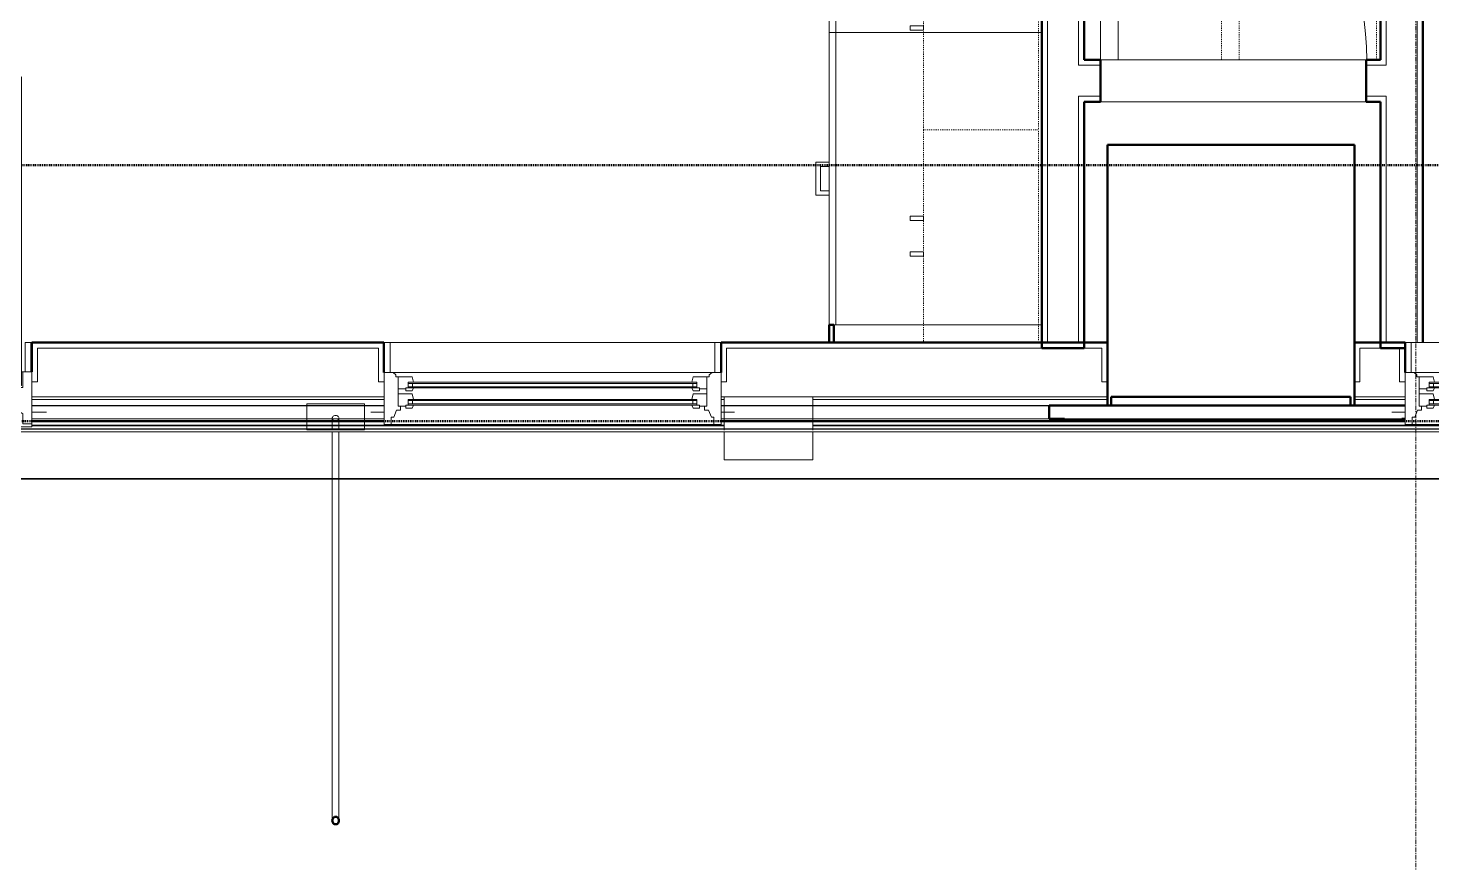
# Model space of a CAD drawing. Header units: inches. Extents: x -4235 to -464, y 9767 to 12347.
# Drawn here: x -3637.9 to -3479.5, y 9930.3 to 10024.6 of the extents above; entities that cross this region are included whole.
import ezdxf

# ---------------------------------------------------------------- set-up
doc = ezdxf.new("R2010")
doc.units = ezdxf.units.IN
doc.header["$MEASUREMENT"] = 0
for name, pattern in [('Dash', [0.25, 0.125, -0.125]), ('Dash 1_16_', [0.125, 0.0625, -0.0625]), ('Grid Line 1_2_', [0.875, 0.5, -0.125, 0.125, -0.125])]:
    doc.linetypes.add(name, pattern=pattern)
for name, color, linetype, lineweight in [('0-1', 7, 'Continuous', 5), ('0-2', 10, 'Continuous', 9), ('A-DETL-MBND', 5, 'Continuous', 9), ('A-DOOR-1', 10, 'Continuous', 9), ('A-DOOR-2', 50, 'Continuous', 20), ('A-DOOR-5', 31, 'Continuous', 9), ('A-DOOR-6', 31, 'Continuous', 20), ('A-DOOR-FRAM', 31, 'Continuous', 9), ('A-DOOR-FRAM-3', 31, 'Continuous', 20), ('A-DOOR-GLAZ', 31, 'Continuous', 9), ('A-GENM', 5, 'Continuous', 9), ('A-GENM-4', 5, 'Continuous', 50), ('A-GLAZ-1', 151, 'Continuous', 9), ('A-GLAZ-2', 151, 'Continuous', 20), ('A-GLAZ-3', 151, 'Continuous', 50), ('A-WALL', 113, 'Continuous', 13), ('A-WALL-1', 7, 'Continuous', 50), ('A-WALL-2', 250, 'Continuous', 13), ('A-WALL-3', 10, 'Continuous', 9), ('A-WALL-4', 254, 'Continuous', 9), ('A-WALL-5', 113, 'Continuous', 9), ('A-WALL-6', 113, 'Continuous', 50), ('C-PROP-LINE-1', 91, 'Dash 1_16_', 50), ('Q-CASE-1', 254, 'Continuous', 9), ('Q-CASE-2', 10, 'Continuous', 9), ('Q-CASE-3', 254, 'Dash', 9), ('Q-CASE-4', 10, 'Dash', 9), ('Q-CASE-HDLN-1', 10, 'Dash', 9), ('Q-CASE-HDLN-2', 254, 'Dash', 9), ('S-GRID-1', 1, 'Grid Line 1_2_', 9)]:
    doc.layers.add(name, color=color, linetype=linetype, lineweight=lineweight)

# ---------------------------------------------------------------- blocks, each defined once
blk = doc.blocks.new('SWING - SINGLE - FLUSH - 30_ x 70_ - MAGIC PAK DOOR - ACOUSTICAL SEAL - IN CLOSET-3199408-BACKGROUND - RCP - 3RD FLOOR')
at = {"layer": 'A-DOOR-1'}
blk.add_arc((15, -2.375), 30.067, 180, 266.18593, dxfattribs=at)
at = {"layer": 'A-DOOR-2'}
for p, q in [((13, -2.375), (13, -32.375)), ((15, -2.375), (13, -2.375)), ((15, -2.375), (15, -32.375)), ((15, -32.375), (13, -32.375))]:
    blk.add_line(p, q, dxfattribs=at)
blk = doc.blocks.new('OD_CW_Closet - OD_CW_Closet-2062944-BACKGROUND - RCP - 3RD FLOOR')
at = {"layer": 'Q-CASE-HDLN-1'}
for p, q in [((0.74, 8.5), (155.42, 8.5)), ((0.74, 6.5), (155.42, 6.5)), ((0.74, -9), (7.98, -9))]:
    blk.add_line(p, q, dxfattribs=at)
at = {"layer": 'Q-CASE-HDLN-2'}
for p, q in [((155.42, 24), (0.74, 24)), ((0.74, 24), (0.74, -9))]:
    blk.add_line(p, q, dxfattribs=at)
blk = doc.blocks.new('Single Door 1 Drawer 211 - 211 Base Cabinet Single Door1 Drawer 15_-2709781-BACKGROUND - RCP - 3RD FLOOR')
at = {"layer": 'Q-CASE-2'}
for p, q in [((-5.64, 24), (-5.64, 25.5)), ((-5.64, 25.5), (-1.89, 25.5)), ((-1.89, 25.5), (-1.89, 24)), ((1.73, 25.5), (1.24, 25.5)), ((1.24, 25.5), (1.24, 24)), ((1.73, 24), (1.73, 25.5)), ((-11.26, 24), (3.74, 24)), ((-11.26, 23.25), (-11.26, 24)), ((-5.64, 24), (-5.14, 24)), ((-2.39, 25), (-5.14, 25)), ((-5.14, 24), (-5.14, 25)), ((-2.39, 24), (-2.39, 25)), ((-1.89, 24), (-2.39, 24)), ((1.24, 24), (1.73, 24)), ((3.74, 24), (3.74, 23.25)), ((3.74, 23.25), (-11.26, 23.25)), ((-11.26, 23.25), (-11.26, 0)), ((3.74, 0), (3.74, 23.25)), ((-11.26, 0), (3.74, 0))]:
    blk.add_line(p, q, dxfattribs=at)
blk = doc.blocks.new('300 Series Wall Hung Cabinet_302 - 24_ X 36_-2573584-BACKGROUND - RCP - 3RD FLOOR')
at = {"layer": 'Q-CASE-1'}
for p, q in [((-1.76, -13.19), (-2.25, -13.19)), ((-2.25, -13.19), (-2.25, -14.69)), ((-1.76, -14.69), (-1.76, -13.19)), ((2.24, -13.19), (1.75, -13.19)), ((1.75, -13.19), (1.75, -14.69)), ((2.24, -14.69), (2.24, -13.19)), ((-2.25, -14.69), (-1.76, -14.69)), ((1.75, -14.69), (2.24, -14.69))]:
    blk.add_line(p, q, dxfattribs=at)
at = {"layer": 'Q-CASE-3'}
for p, q in [((-12, -0.19), (-12, -13.19)), ((-12, -13.19), (12, -13.19))]:
    blk.add_line(p, q, dxfattribs=at)
at = {"layer": 'Q-CASE-4'}
for p, q in [((12, -0.19), (-12, -0.19)), ((12, -13.19), (12, -0.19))]:
    blk.add_line(p, q, dxfattribs=at)
blk = doc.blocks.new('Base Cabinet 3 Drawer 230 - Base Cabinet 3 Drawer 230 33_-2609767-BACKGROUND - RCP - 3RD FLOOR')
at = {"layer": 'Q-CASE-2'}
for p, q in [((-1.14, 24), (-1.14, 25.5)), ((-1.14, 25.5), (2.61, 25.5)), ((2.61, 25.5), (2.61, 24)), ((-15.76, 24), (17.24, 24)), ((-15.76, 23.25), (-15.76, 24)), ((-1.14, 24), (-0.64, 24)), ((2.11, 25), (-0.64, 25)), ((-0.64, 24), (-0.64, 25)), ((2.11, 24), (2.11, 25)), ((2.61, 24), (2.11, 24)), ((17.24, 24), (17.24, 23.25)), ((17.24, 23.25), (-15.76, 23.25)), ((-15.76, 23.25), (-15.76, 0)), ((17.24, 0), (17.24, 23.25)), ((-15.76, 0), (17.24, 0))]:
    blk.add_line(p, q, dxfattribs=at)
blk = doc.blocks.new('300 Series Wall Hung Cabinet_302 - 27_ X 36_-2605031-BACKGROUND - RCP - 3RD FLOOR')
at = {"layer": 'Q-CASE-1'}
for p, q in [((-1.76, 14.69), (-2.25, 14.69)), ((-2.25, 14.69), (-2.25, 13.19)), ((-1.76, 13.19), (-1.76, 14.69)), ((2.24, 14.69), (1.75, 14.69)), ((1.75, 14.69), (1.75, 13.19)), ((2.24, 13.19), (2.24, 14.69)), ((-2.25, 13.19), (-1.76, 13.19)), ((1.75, 13.19), (2.24, 13.19))]:
    blk.add_line(p, q, dxfattribs=at)
at = {"layer": 'Q-CASE-3'}
for p, q in [((-13.5, 0.19), (-13.5, 13.19)), ((-13.5, 13.19), (13.5, 13.19)), ((13.5, 13.19), (13.5, 0.19))]:
    blk.add_line(p, q, dxfattribs=at)
at = {"layer": 'Q-CASE-4'}
blk.add_line((13.5, 0.19), (-13.5, 0.19), dxfattribs=at)
blk = doc.blocks.new('Cabinet Filler54 - Cabinet Filler-2798879-BACKGROUND - RCP - 3RD FLOOR')
at = {"layer": 'A-WALL-1'}
for p, q in [((-3547.5, 9989.06), (-3547.5, 9991.06)), ((-3547.5, 9991.06), (-3547, 9991.06)), ((-3547, 9991.06), (-3547, 9989.06)), ((-3547, 9989.06), (-3547.5, 9989.06))]:
    blk.add_line(p, q, dxfattribs=at)
at = {"layer": 'A-WALL-3'}
blk.add_line((-3547.5, 9989.06), (-3547, 9989.06), dxfattribs=at)
at = {"layer": 'A-WALL-4'}
for p, q in [((-3547.5, 9991.06), (-3547.5, 9989.06)), ((-3547, 9991.06), (-3547.5, 9991.06)), ((-3547, 9989.06), (-3547, 9991.06))]:
    blk.add_line(p, q, dxfattribs=at)
blk = doc.blocks.new('CTR - 1st Phase - Unit Layouts_rvt-1-BACKGROUND - RCP - 3RD FLOOR')
at = {"layer": 'A-WALL-1'}
for p, q in [((-3518.75, 10175.67), (-3518.75, 10020.99)), ((-3523.5, 9988.44), (-3523.5, 10157.06)), ((-3485.29, 10020.99), (-3485.29, 10028.24)), ((-3480.54, 10028.24), (-3480.54, 9989.06)), ((-3518.75, 10020.99), (-3516.91, 10020.99)), ((-3516.91, 10020.99), (-3516.91, 10016.24)), ((-3486.91, 10020.99), (-3485.29, 10020.99)), ((-3486.91, 10016.24), (-3486.91, 10020.99)), ((-3518.75, 10016.24), (-3518.75, 9988.44)), ((-3516.91, 10016.24), (-3518.75, 10016.24)), ((-3485.29, 10016.24), (-3486.91, 10016.24)), ((-3485.29, 9988.44), (-3485.29, 10016.24)), ((-3522.87, 9988.44), (-3523.5, 9988.44)), ((-3519.37, 9988.44), (-3522.87, 9988.44)), ((-3518.75, 9988.44), (-3519.37, 9988.44)), ((-3484.66, 9988.44), (-3485.29, 9988.44)), ((-3482.47, 9988.44), (-3484.66, 9988.44))]:
    blk.add_line(p, q, dxfattribs=at)
at = {"layer": 'A-WALL-2'}
for p, q in [((-3519.37, 10020.36), (-3519.37, 10176.3)), ((-3522.87, 9989.06), (-3522.87, 10157.69)), ((-3484.66, 10020.36), (-3484.66, 10029.99)), ((-3481.16, 9989.06), (-3481.16, 10029.99)), ((-3518.75, 10020.36), (-3519.37, 10020.36)), ((-3516.91, 10020.36), (-3518.75, 10020.36)), ((-3485.29, 10020.36), (-3486.91, 10020.36)), ((-3484.66, 10020.36), (-3485.29, 10020.36)), ((-3519.37, 9989.06), (-3519.37, 10016.86)), ((-3518.75, 10016.86), (-3519.37, 10016.86)), ((-3516.91, 10016.86), (-3518.75, 10016.86)), ((-3485.29, 10016.86), (-3486.91, 10016.86)), ((-3484.66, 10016.86), (-3485.29, 10016.86)), ((-3484.66, 9989.06), (-3484.66, 10016.86)), ((-3519.37, 9989.06), (-3522.87, 9989.06)), ((-3482.47, 9989.06), (-3484.66, 9989.06))]:
    blk.add_line(p, q, dxfattribs=at)
at = {"layer": 'A-WALL-3'}
for p, q in [((-3486.91, 10020.99), (-3516.91, 10020.99)), ((-3516.91, 10016.24), (-3486.91, 10016.24))]:
    blk.add_line(p, q, dxfattribs=at)
at = {"layer": 'A-WALL-4'}
for p, q in [((-3516.91, 10016.24), (-3516.91, 10020.99)), ((-3486.91, 10020.99), (-3486.91, 10016.24))]:
    blk.add_line(p, q, dxfattribs=at)
at = {"layer": 'A-WALL-5'}
for p, q in [((-3523.5, 9989.06), (-3523.5, 10121.06)), ((-3523.5, 10121.06), (-3523.5, 9989.06)), ((-3547.5, 10029.69), (-3547.5, 10009.44)), ((-3547.5, 10009.44), (-3547.5, 10029.69)), ((-3547.5, 10009.44), (-3547.5, 10008.94)), ((-3547.5, 10008.94), (-3547.5, 10006.19)), ((-3547.5, 10006.19), (-3547.5, 10008.94)), ((-3547.5, 10006.19), (-3547.5, 10005.69)), ((-3547.5, 10005.69), (-3547.5, 9991.06)), ((-3547.5, 9991.06), (-3547.5, 10005.69)), ((-3547.5, 9991.06), (-3547.5, 9989.06)), ((-3547.5, 9989.06), (-3547.5, 9991.06)), ((-3547.5, 9989.06), (-3547, 9989.06)), ((-3547, 9989.06), (-3547.5, 9989.06)), ((-3547, 9989.06), (-3523.5, 9989.06)), ((-3523.5, 9989.06), (-3547, 9989.06))]:
    blk.add_line(p, q, dxfattribs=at)
at = {"layer": '0-2'}
for name, p, rotation in [('OD_CW_Closet - OD_CW_Closet-2062944-BACKGROUND - RCP - 3RD FLOOR', (-3494.75, 10020.25), 90.00000000000448), ('SWING - SINGLE - FLUSH - 30_ x 70_ - MAGIC PAK DOOR - ACOUSTICAL SEAL - IN CLOSET-3199408-BACKGROUND - RCP - 3RD FLOOR', (-3501.91, 10018.61), 180), ('300 Series Wall Hung Cabinet_302 - 27_ X 36_-2605031-BACKGROUND - RCP - 3RD FLOOR', (-3523.69, 10026.56), 89.99999999998776), ('Single Door 1 Drawer 211 - 211 Base Cabinet Single Door1 Drawer 15_-2709781-BACKGROUND - RCP - 3RD FLOOR', (-3523.5, 10035.33), 89.99999999998902), ('Base Cabinet 3 Drawer 230 - Base Cabinet 3 Drawer 230 33_-2609767-BACKGROUND - RCP - 3RD FLOOR', (-3523.5, 10006.83), 89.99999999998921), ('300 Series Wall Hung Cabinet_302 - 24_ X 36_-2573584-BACKGROUND - RCP - 3RD FLOOR', (-3523.69, 10001.06), 269.9999999999878)]:
    blk.add_blockref(name, p, dxfattribs=dict(at, rotation=rotation))
blk.add_blockref('Cabinet Filler54 - Cabinet Filler-2798879-BACKGROUND - RCP - 3RD FLOOR', (0, 0), dxfattribs=at)
blk = doc.blocks.new('Basic Wall _ EXT - FIBER CEMENT - LARGE - ___-2162463-BACKGROUND - RCP - 3RD FLOOR')
at = {"layer": 'A-WALL-5'}
for p, q in [((-3637.46, 9981.94), (-3597.74, 9981.94)), ((-3597.74, 9981.94), (-3637.46, 9981.94)), ((-3597.74, 9981.91), (-3637.46, 9981.91)), ((-3597.74, 9981.91), (-3637.46, 9981.91)), ((-3559.71, 9981.94), (-3522.69, 9981.94)), ((-3516.12, 9981.94), (-3559.71, 9981.94)), ((-3522.69, 9981.91), (-3559.71, 9981.91)), ((-3522.69, 9981.91), (-3559.71, 9981.91)), ((-3522.69, 9981.94), (-3516.12, 9981.94)), ((-3482.54, 9981.91), (-3522.69, 9981.91)), ((-3482.54, 9981.91), (-3522.69, 9981.91)), ((-3515.69, 9981.94), (-3516.12, 9981.94)), ((-3488.69, 9981.94), (-3515.69, 9981.94)), ((-3488.25, 9981.94), (-3488.69, 9981.94)), ((-3488.25, 9981.94), (-3482.54, 9981.94)), ((-3482.54, 9981.94), (-3488.25, 9981.94)), ((-3861.93, 9978.98), (-2067.92, 9978.98)), ((-2177.12, 9979.32), (-3751.71, 9979.32)), ((-2177.12, 9979.31), (-3751.71, 9979.31)), ((-2177.12, 9979.31), (-3751.71, 9979.31)), ((-2177.12, 9979.3), (-3751.71, 9979.3)), ((-2177.12, 9979.28), (-3751.71, 9979.28)), ((-2177.12, 9979.28), (-3751.71, 9979.28))]:
    blk.add_line(p, q, dxfattribs=at)
blk = doc.blocks.new('Basic Wall _ EXT - FIBER CEMENT - SMALL - ___-2145937-BACKGROUND - RCP - 3RD FLOOR')
at = {"layer": 'A-WALL-5'}
for p, q in [((-3597.74, 9982.61), (-3637.46, 9982.61)), ((-3597.74, 9982.61), (-3637.46, 9982.61)), ((-3559.34, 9982.61), (-3559.71, 9982.61)), ((-3559.34, 9982.61), (-3559.71, 9982.61)), ((-3516.12, 9982.61), (-3549.34, 9982.61)), ((-3516.12, 9982.61), (-3549.34, 9982.61)), ((-3482.54, 9982.61), (-3488.25, 9982.61)), ((-3482.54, 9982.61), (-3488.25, 9982.61)), ((-3606.45, 9980.19), (-3637.46, 9980.19)), ((-3606.45, 9980.19), (-3637.46, 9980.19)), ((-3637.46, 9980.11), (-3606.45, 9980.11)), ((-3606.45, 9979.73), (-3637.46, 9979.73)), ((-3606.45, 9979.66), (-3637.46, 9979.66)), ((-3606.37, 9980.19), (-3606.45, 9980.19)), ((-3606.37, 9980.19), (-3606.45, 9980.19)), ((-3606.45, 9980.11), (-3606.37, 9980.11)), ((-3606.36, 9979.73), (-3606.45, 9979.73)), ((-3606.35, 9979.66), (-3606.45, 9979.66)), ((-3603.57, 9980.19), (-3606.34, 9980.19)), ((-3603.57, 9980.19), (-3606.34, 9980.19)), ((-3606.34, 9980.11), (-3603.57, 9980.11)), ((-3603.57, 9979.73), (-3606.34, 9979.73)), ((-3603.57, 9979.66), (-3606.34, 9979.66)), ((-3603.46, 9980.19), (-3603.52, 9980.19)), ((-3603.46, 9980.19), (-3603.52, 9980.19)), ((-3603.52, 9980.11), (-3603.46, 9980.11)), ((-3603.46, 9979.73), (-3603.52, 9979.73)), ((-3603.46, 9979.66), (-3603.52, 9979.66)), ((-3603.38, 9980.19), (-3603.46, 9980.19)), ((-3603.38, 9980.19), (-3603.46, 9980.19)), ((-3603.46, 9980.11), (-3603.38, 9980.11)), ((-3603.38, 9979.73), (-3603.46, 9979.73)), ((-3603.38, 9979.66), (-3603.46, 9979.66)), ((-3603.29, 9980.19), (-3603.38, 9980.19)), ((-3603.29, 9980.19), (-3603.38, 9980.19)), ((-3603.38, 9980.11), (-3603.29, 9980.11)), ((-3603.29, 9979.73), (-3603.38, 9979.73)), ((-3603.29, 9979.66), (-3603.38, 9979.66)), ((-3603.2, 9980.19), (-3603.29, 9980.19)), ((-3603.2, 9980.19), (-3603.29, 9980.19)), ((-3603.29, 9980.11), (-3603.2, 9980.11)), ((-3603.2, 9979.73), (-3603.29, 9979.73)), ((-3603.2, 9979.66), (-3603.29, 9979.66)), ((-3603.1, 9980.19), (-3603.2, 9980.19)), ((-3603.1, 9980.19), (-3603.2, 9980.19)), ((-3603.2, 9980.11), (-3603.1, 9980.11)), ((-3603.1, 9979.73), (-3603.2, 9979.73)), ((-3603.1, 9979.66), (-3603.2, 9979.66)), ((-3603.01, 9980.19), (-3603.1, 9980.19)), ((-3603.01, 9980.19), (-3603.1, 9980.19)), ((-3603.1, 9980.11), (-3603.01, 9980.11)), ((-3603.04, 9979.73), (-3603.1, 9979.73)), ((-3603.01, 9979.66), (-3603.06, 9979.66)), ((-3602.93, 9980.19), (-3603.01, 9980.19)), ((-3602.93, 9980.19), (-3603.01, 9980.19)), ((-3603.01, 9980.11), (-3602.94, 9980.11)), ((-3602.93, 9979.73), (-3603.01, 9979.73)), ((-3602.93, 9979.66), (-3603.01, 9979.66)), ((-3602.93, 9980.11), (-3602.87, 9980.11)), ((-3602.87, 9979.73), (-3602.93, 9979.73)), ((-3602.87, 9979.66), (-3602.93, 9979.66)), ((-3600.06, 9980.19), (-3602.82, 9980.19)), ((-3600.06, 9980.19), (-3602.82, 9980.19)), ((-3602.82, 9980.11), (-3600.06, 9980.11)), ((-3600.06, 9979.73), (-3602.82, 9979.73)), ((-3600.06, 9979.66), (-3602.82, 9979.66)), ((-3599.95, 9979.73), (-3600.04, 9979.73)), ((-3599.95, 9979.66), (-3600.04, 9979.66)), ((-3599.95, 9980.19), (-3600.02, 9980.19)), ((-3599.95, 9980.19), (-3600.02, 9980.19)), ((-3600.02, 9980.11), (-3599.95, 9980.11)), ((-3597.74, 9980.19), (-3599.95, 9980.19)), ((-3597.74, 9980.19), (-3599.95, 9980.19)), ((-3599.95, 9980.11), (-3597.74, 9980.11)), ((-3559.34, 9979.73), (-3599.95, 9979.73)), ((-3559.34, 9979.66), (-3599.95, 9979.66)), ((-3559.34, 9980.19), (-3559.71, 9980.19)), ((-3559.34, 9980.19), (-3559.71, 9980.19)), ((-3559.71, 9980.11), (-3559.34, 9980.11)), ((-3482.54, 9980.19), (-3549.34, 9980.19)), ((-3482.54, 9980.19), (-3549.34, 9980.19)), ((-3549.34, 9980.11), (-3482.54, 9980.11)), ((-3300.91, 9979.73), (-3549.34, 9979.73)), ((-3300.91, 9979.66), (-3549.34, 9979.66)), ((-3603.57, 9973.7), (-3706.32, 9973.7)), ((-3603.57, 9973.7), (-3706.32, 9973.7)), ((-3706.32, 9973.63), (-3603.57, 9973.63)), ((-3603.57, 9973.63), (-3706.32, 9973.63)), ((-3603.46, 9973.7), (-3603.51, 9973.7)), ((-3603.46, 9973.7), (-3603.51, 9973.7)), ((-3603.51, 9973.63), (-3603.46, 9973.63)), ((-3603.46, 9973.63), (-3603.51, 9973.63)), ((-3603.39, 9973.7), (-3603.45, 9973.7)), ((-3603.39, 9973.7), (-3603.45, 9973.7)), ((-3603.45, 9973.63), (-3603.39, 9973.63)), ((-3603.39, 9973.63), (-3603.45, 9973.63)), ((-3603.3, 9973.7), (-3603.38, 9973.7)), ((-3603.3, 9973.7), (-3603.38, 9973.7)), ((-3603.38, 9973.63), (-3603.3, 9973.63)), ((-3603.3, 9973.63), (-3603.38, 9973.63)), ((-3603.2, 9973.7), (-3603.29, 9973.7)), ((-3603.2, 9973.7), (-3603.29, 9973.7)), ((-3603.29, 9973.63), (-3603.2, 9973.63)), ((-3603.2, 9973.63), (-3603.29, 9973.63)), ((-3603.11, 9973.7), (-3603.19, 9973.7)), ((-3603.11, 9973.7), (-3603.19, 9973.7)), ((-3603.19, 9973.63), (-3603.11, 9973.63)), ((-3603.11, 9973.63), (-3603.19, 9973.63)), ((-3603.02, 9973.7), (-3603.09, 9973.7)), ((-3603.02, 9973.7), (-3603.09, 9973.7)), ((-3603.09, 9973.63), (-3603.02, 9973.63)), ((-3603.02, 9973.63), (-3603.09, 9973.63)), ((-3602.94, 9973.7), (-3603.01, 9973.7)), ((-3602.94, 9973.7), (-3603.01, 9973.7)), ((-3603.01, 9973.63), (-3602.94, 9973.63)), ((-3602.94, 9973.63), (-3603.01, 9973.63)), ((-3602.88, 9973.7), (-3602.93, 9973.7)), ((-3602.88, 9973.7), (-3602.93, 9973.7)), ((-3602.93, 9973.63), (-3602.88, 9973.63)), ((-3602.88, 9973.63), (-3602.93, 9973.63)), ((-3054.26, 9973.7), (-3602.82, 9973.7)), ((-3054.26, 9973.7), (-3602.82, 9973.7)), ((-3602.82, 9973.63), (-3054.26, 9973.63)), ((-3054.26, 9973.63), (-3602.82, 9973.63))]:
    blk.add_line(p, q, dxfattribs=at)
blk = doc.blocks.new('Window-Double_Hung-Andersen-400_Series-Tilt_Wash - DOUBLE HUNG - COTTAGE - 3RD FLOOR-V119-BACKGROUND - RCP - 3RD FLOOR')
at = {"layer": 'A-GLAZ-1'}
for p, q in [((-19.01, 3.94), (-19.01, 3.81)), ((-18.95, 3.94), (-19.01, 3.94)), ((-19.01, 3.81), (-19.01, 2.44)), ((-18.95, 4.44), (18.95, 4.44)), ((-18.95, 1.06), (-18.95, 4.44)), ((-18.32, 1.06), (-18.32, 4.44)), ((18.32, 1.06), (18.32, 4.44)), ((18.95, 4.44), (18.95, 1.06)), ((19.01, 3.94), (18.95, 3.94)), ((19.01, 2.44), (19.01, 3.94)), ((-18.95, 2.44), (-19.01, 2.44)), ((19.01, 2.44), (18.95, 2.44)), ((18.95, 1.06), (-18.95, 1.06)), ((-16.29, -0.19), (-15.7, -0.19)), ((-16.29, -0.56), (-15.7, -0.56)), ((-15.82, -0.56), (-15.82, -0.19)), ((-15.7, -0.06), (15.7, -0.06)), ((-15.7, -0.19), (15.7, -0.19)), ((-15.7, -0.56), (15.7, -0.56)), ((-15.7, -0.69), (15.7, -0.69)), ((16.29, -0.19), (15.7, -0.19)), ((16.29, -0.56), (15.7, -0.56)), ((15.82, -0.56), (15.82, -0.19)), ((-16.29, -2.13), (-15.7, -2.13)), ((-16.29, -2.5), (-15.7, -2.5)), ((-15.82, -2.5), (-15.82, -2.13)), ((-15.7, -2), (15.7, -2)), ((-15.7, -2.13), (15.7, -2.13)), ((-15.7, -2.5), (15.7, -2.5)), ((-15.7, -2.63), (15.7, -2.63)), ((16.29, -2.13), (15.7, -2.13)), ((16.29, -2.5), (15.7, -2.5)), ((15.82, -2.5), (15.82, -2.13))]:
    blk.add_line(p, q, dxfattribs=at)
at = {"layer": 'A-GLAZ-2'}
for p, q in [((-19.01, 1.06), (19.01, 1.06)), ((-19.01, -4.81), (-19.01, 1.06)), ((-17.67, 0.78), (-18, 1.06)), ((-17.67, 0.78), (-17.67, 0.56)), ((-17.67, 0.56), (-15.86, 0.56)), ((-17.42, -2.75), (-17.42, 0.56)), ((-15.86, 0.56), (-15.7, -0.06)), ((15.86, 0.56), (15.7, -0.06)), ((17.67, 0.56), (15.86, 0.56)), ((17.42, -2.75), (17.42, 0.56)), ((17.67, 0.78), (18, 1.06)), ((17.67, 0.78), (17.67, 0.56)), ((19.01, 1.06), (19.01, -4.81)), ((-17.42, -0.81), (-16.57, -0.81)), ((-17.42, -1.37), (-15.86, -1.37)), ((-16.57, -0.69), (-16.57, -1.03)), ((-15.7, -0.69), (-16.57, -0.69)), ((-15.86, -1.03), (-16.57, -1.03)), ((-16.29, -0.69), (-16.29, -0.06)), ((-15.7, -0.06), (-16.29, -0.06)), ((-15.86, -1.03), (-15.7, -0.69)), ((-15.86, -1.37), (-15.7, -2)), ((15.7, -0.06), (16.29, -0.06)), ((15.86, -1.03), (15.7, -0.69)), ((15.7, -0.69), (16.57, -0.69)), ((15.86, -1.37), (15.7, -2)), ((15.86, -1.03), (16.57, -1.03)), ((17.42, -1.37), (15.86, -1.37)), ((16.29, -0.69), (16.29, -0.06)), ((16.57, -0.69), (16.57, -1.03)), ((17.42, -0.81), (16.57, -0.81)), ((-17.42, -2.75), (-16.57, -2.75)), ((-17.14, -3.19), (-17.14, -2.75)), ((-16.57, -2.63), (-16.57, -2.97)), ((-15.7, -2.63), (-16.57, -2.63)), ((-15.86, -2.97), (-16.57, -2.97)), ((-16.29, -2.63), (-16.29, -2)), ((-15.7, -2), (-16.29, -2)), ((-15.86, -2.97), (-15.7, -2.63)), ((15.7, -2), (16.29, -2)), ((15.86, -2.97), (15.7, -2.63)), ((15.7, -2.63), (16.57, -2.63)), ((15.86, -2.97), (16.57, -2.97)), ((16.29, -2.63), (16.29, -2)), ((16.57, -2.63), (16.57, -2.97)), ((17.42, -2.75), (16.57, -2.75)), ((17.14, -3.19), (17.14, -2.75)), ((-19.01, -3.44), (-20.51, -3.44)), ((-18.2, -4), (-17.92, -4)), ((-18.2, -4.81), (-18.2, -4)), ((-17.92, -4), (-17.61, -3.19)), ((-17.61, -3.19), (-17.14, -3.19)), ((17.61, -3.19), (17.14, -3.19)), ((17.92, -4), (17.61, -3.19)), ((18.2, -4), (17.92, -4)), ((18.2, -4.81), (18.2, -4)), ((19.01, -3.44), (20.51, -3.44)), ((19.01, -4.81), (-19.01, -4.81))]:
    blk.add_line(p, q, dxfattribs=at)
blk = doc.blocks.new('Door-Inswing-Andersen-400_Series-Single - 3_ 0-1_8_ x 6_ 7-1_2_ - 3rd floor-2896229-BACKGROUND - RCP - 3RD FLOOR')
at = {"layer": 'A-DOOR-5'}
blk.add_line((16.87, 0.66), (16.87, 34.41), dxfattribs=at)
blk.add_arc((16.87, 0.66), 33.75, 90, 180, dxfattribs=at)
at = {"layer": 'A-DOOR-6'}
for p, q in [((-16.87, -0.41), (-16.87, 0.66)), ((-16.87, 0.66), (-12.44, 0.66)), ((-13.19, 0.66), (-13.19, -0.66)), ((-13.19, 0.66), (-13.19, 0.59)), ((-13.19, 0.59), (-12.67, 0.59)), ((-12.44, 0.09), (-13.19, 0.09)), ((-12.67, 0.59), (-12.47, 0.34)), ((-12.47, 0.34), (-12.44, 0.16)), ((12.44, 0.66), (-12.44, 0.66)), ((-12.44, 0.16), (-12.44, 0.09)), ((16.87, 0.66), (12.44, 0.66)), ((12.47, 0.34), (12.44, 0.16)), ((12.44, 0.16), (12.44, 0.09)), ((12.44, 0.09), (13.19, 0.09)), ((12.67, 0.59), (12.47, 0.34)), ((13.19, 0.59), (12.67, 0.59)), ((13.19, 0.66), (13.19, -0.66)), ((13.19, 0.66), (13.19, 0.59)), ((16.87, -0.41), (16.87, 0.66)), ((-16.26, -0.42), (-16.87, -0.41)), ((-16.26, -1.06), (-16.26, -0.42)), ((-16.26, -1.06), (-12.44, -1.06)), ((-13.19, -0.66), (-12.44, -0.66)), ((-12.44, -0.75), (-12.47, -1.06)), ((-12.44, -0.66), (-12.44, -0.75)), ((12.44, -1.06), (-12.44, -1.06)), ((12.44, -0.66), (12.44, -0.75)), ((13.19, -0.66), (12.44, -0.66)), ((12.44, -0.75), (12.47, -1.06)), ((16.26, -1.06), (12.44, -1.06)), ((16.26, -0.42), (16.87, -0.41)), ((16.26, -1.06), (16.26, -0.42))]:
    blk.add_line(p, q, dxfattribs=at)
at = {"layer": 'A-DOOR-FRAM'}
for p, q in [((-17.94, 4.44), (-17.31, 4.44)), ((-17.94, 1.12), (-17.94, 4.44)), ((-17.31, 4.44), (-17.31, 1.12)), ((17.31, 4.44), (17.94, 4.44)), ((17.31, 1.12), (17.31, 4.44)), ((17.94, 4.44), (17.94, 1.12)), ((-17.31, 1.12), (-17.94, 1.12)), ((17.94, 1.12), (17.31, 1.12))]:
    blk.add_line(p, q, dxfattribs=at)
at = {"layer": 'A-DOOR-FRAM-3'}
for p, q in [((-18.06, -4.75), (-18.06, 1.12)), ((-18.06, 1.12), (-17.03, 1.12)), ((-17.69, 1.12), (-18.06, 1.12)), ((-18.06, 1.12), (18.06, 1.12)), ((-18.06, -5.09), (-18.06, 1.12)), ((-17.03, 1.12), (-17.03, -0.66)), ((17.03, 1.12), (17.03, -0.66)), ((18.06, 1.12), (17.03, 1.12)), ((18.06, -4.75), (18.06, 1.12)), ((18.06, 1.12), (18.06, -5.09)), ((-17.03, -0.66), (-16.45, -0.66)), ((-16.45, -0.66), (-16.45, -1.09)), ((-16.45, -1.09), (-16, -1.09)), ((-16, -1.09), (-16, -2.23)), ((16.45, -1.09), (16, -1.09)), ((16, -1.09), (16, -2.23)), ((16.45, -0.66), (16.45, -1.09)), ((17.03, -0.66), (16.45, -0.66)), ((-16, -2.23), (-16.69, -2.39)), ((-16.69, -2.39), (-16.69, -3.39)), ((16, -2.23), (16.69, -2.39)), ((16.69, -2.39), (16.69, -3.39)), ((-19.69, -3.44), (-18.06, -3.44)), ((-18.06, -4.75), (-17.03, -4.75)), ((-16.69, -3.39), (-17.03, -3.63)), ((-17.03, -3.63), (-17.03, -4.75)), ((16.69, -3.39), (17.03, -3.63)), ((17.03, -3.63), (17.03, -4.75)), ((18.06, -4.75), (17.03, -4.75)), ((19.69, -3.44), (18.06, -3.44)), ((18.06, -5.09), (-18.06, -5.09))]:
    blk.add_line(p, q, dxfattribs=at)
at = {"layer": 'A-DOOR-GLAZ'}
for p, q in [((12.44, 0.09), (-12.44, 0.09)), ((-13.19, -0.06), (-12.44, -0.06)), ((-12.44, -0.5), (-13.19, -0.5)), ((-12.98, -0.5), (-12.98, -0.06)), ((12.44, -0.06), (-12.44, -0.06)), ((12.44, -0.5), (-12.44, -0.5)), ((12.44, -0.66), (-12.44, -0.66)), ((13.19, -0.06), (12.44, -0.06)), ((12.44, -0.5), (13.19, -0.5)), ((12.98, -0.5), (12.98, -0.06))]:
    blk.add_line(p, q, dxfattribs=at)
blk = doc.blocks.new('Window-Double_Hung-Andersen-400_Series-Tilt_Wash - DOUBLE HUNG - COTTAGE - 3RD FLOOR-2888871-BACKGROUND - RCP - 3RD FLOOR')
at = {"layer": 'A-GLAZ-1'}
for p, q in [((-19.01, 3.94), (-19.01, 2.44)), ((-18.95, 3.94), (-19.01, 3.94)), ((-18.95, 4.44), (18.95, 4.44)), ((-18.95, 1.06), (-18.95, 4.44)), ((-18.32, 1.06), (-18.32, 4.44)), ((18.32, 1.06), (18.32, 4.44)), ((18.95, 4.44), (18.95, 1.06)), ((19.01, 3.94), (18.95, 3.94)), ((19.01, 2.44), (19.01, 3.94)), ((-18.95, 2.44), (-19.01, 2.44)), ((19.01, 2.44), (18.95, 2.44)), ((18.95, 1.06), (-18.95, 1.06)), ((-16.29, -0.19), (-15.7, -0.19)), ((-16.29, -0.56), (-15.7, -0.56)), ((-15.82, -0.56), (-15.82, -0.19)), ((-15.7, -0.06), (15.7, -0.06)), ((-15.7, -0.19), (15.7, -0.19)), ((-15.7, -0.56), (15.7, -0.56)), ((-15.7, -0.69), (15.7, -0.69)), ((16.29, -0.19), (15.7, -0.19)), ((16.29, -0.56), (15.7, -0.56)), ((15.82, -0.56), (15.82, -0.19)), ((-16.29, -2.13), (-15.7, -2.13)), ((-16.29, -2.5), (-15.7, -2.5)), ((-15.82, -2.5), (-15.82, -2.13)), ((-15.7, -2), (15.7, -2)), ((-15.7, -2.13), (15.7, -2.13)), ((-15.7, -2.5), (15.7, -2.5)), ((-15.7, -2.63), (15.7, -2.63)), ((16.29, -2.13), (15.7, -2.13)), ((16.29, -2.5), (15.7, -2.5)), ((15.82, -2.5), (15.82, -2.13))]:
    blk.add_line(p, q, dxfattribs=at)
at = {"layer": 'A-GLAZ-2'}
for p, q in [((-19.01, 1.06), (19.01, 1.06)), ((-19.01, -4.81), (-19.01, 1.06)), ((-17.67, 0.78), (-18, 1.06)), ((-17.67, 0.78), (-17.67, 0.56)), ((-17.67, 0.56), (-15.86, 0.56)), ((-17.42, -2.75), (-17.42, 0.56)), ((-15.86, 0.56), (-15.7, -0.06)), ((15.86, 0.56), (15.7, -0.06)), ((17.67, 0.56), (15.86, 0.56)), ((17.42, -2.75), (17.42, 0.56)), ((17.67, 0.78), (18, 1.06)), ((17.67, 0.78), (17.67, 0.56)), ((19.01, 1.06), (19.01, -4.81)), ((-17.42, -0.81), (-16.57, -0.81)), ((-17.42, -1.37), (-15.86, -1.37)), ((-16.57, -0.69), (-16.57, -1.03)), ((-15.7, -0.69), (-16.57, -0.69)), ((-15.86, -1.03), (-16.57, -1.03)), ((-16.29, -0.69), (-16.29, -0.06)), ((-15.7, -0.06), (-16.29, -0.06)), ((-15.86, -1.03), (-15.7, -0.69)), ((-15.86, -1.37), (-15.7, -2)), ((15.7, -0.06), (16.29, -0.06)), ((15.86, -1.03), (15.7, -0.69)), ((15.7, -0.69), (16.57, -0.69)), ((15.86, -1.37), (15.7, -2)), ((15.86, -1.03), (16.57, -1.03)), ((17.42, -1.37), (15.86, -1.37)), ((16.29, -0.69), (16.29, -0.06)), ((16.57, -0.69), (16.57, -1.03)), ((17.42, -0.81), (16.57, -0.81)), ((-17.42, -2.75), (-16.57, -2.75)), ((-17.14, -3.19), (-17.14, -2.75)), ((-16.57, -2.63), (-16.57, -2.97)), ((-15.7, -2.63), (-16.57, -2.63)), ((-15.86, -2.97), (-16.57, -2.97)), ((-16.29, -2.63), (-16.29, -2)), ((-15.7, -2), (-16.29, -2)), ((-15.86, -2.97), (-15.7, -2.63)), ((15.7, -2), (16.29, -2)), ((15.86, -2.97), (15.7, -2.63)), ((15.7, -2.63), (16.57, -2.63)), ((15.86, -2.97), (16.57, -2.97)), ((16.29, -2.63), (16.29, -2)), ((16.57, -2.63), (16.57, -2.97)), ((17.42, -2.75), (16.57, -2.75)), ((17.14, -3.19), (17.14, -2.75)), ((-19.01, -3.44), (-20.51, -3.44)), ((-18.2, -4), (-17.92, -4)), ((-18.2, -4.81), (-18.2, -4)), ((-17.92, -4), (-17.61, -3.19)), ((-17.61, -3.19), (-17.14, -3.19)), ((17.61, -3.19), (17.14, -3.19)), ((17.92, -4), (17.61, -3.19)), ((18.2, -4), (17.92, -4)), ((18.2, -4.81), (18.2, -4)), ((19.01, -3.44), (20.51, -3.44)), ((19.01, -4.81), (-19.01, -4.81))]:
    blk.add_line(p, q, dxfattribs=at)
blk = doc.blocks.new('Family1 - SCUPPER - east_west-V130-BACKGROUND - RCP - 3RD FLOOR')
at = {"layer": 'A-DETL-MBND'}
for p, q in [((5, 8.81), (-5, 8.81)), ((-5, 8.81), (-5, 5.64)), ((5, 8.81), (5, 5.64)), ((-5, 5.46), (-5, 5.31)), ((-5, 5.31), (-5, 4.44)), ((5, 5.46), (5, 5.31)), ((5, 5.31), (5, 4.44)), ((-5, 4.44), (-5, 4.37)), ((-5, 4.33), (-5, 4.23)), ((-5, 4.19), (-5, 2.69)), ((5, 4.43), (5, 4.36)), ((5, 4.33), (5, 4.24)), ((5, 4.19), (5, 2.7)), ((-5, 2.69), (-5, 1.69)), ((5, 2.69), (5, 1.7))]:
    blk.add_line(p, q, dxfattribs=at)
blk = doc.blocks.new('V-Series_EWC4_SPVU_RFA_2015 - 2ND AND 3RD FLOOR-2226480-BACKGROUND - RCP - 3RD FLOOR')
at = {"layer": 'A-GENM-4'}
for p, q in [((-3858.97, 11736.15), (-3858.97, 11736.59)), ((-3858.97, 11736.59), (-3829.54, 11736.59)), ((-3858.97, 11735.65), (-3858.97, 11736.15)), ((-3858.97, 11736.15), (-3857.97, 11736.15)), ((-3857.97, 11736.15), (-3858.97, 11736.15)), ((-3858.97, 11709.65), (-3858.97, 11735.65)), ((-3857.97, 11736.15), (-3857.97, 11735.65)), ((-3857.97, 11709.15), (-3857.97, 11736.15)), ((-3857.97, 11735.65), (-3857.97, 11709.65)), ((-3829.54, 11736.59), (-3829.54, 11708.71)), ((-3858.97, 11709.15), (-3858.97, 11709.65)), ((-3857.97, 11709.15), (-3858.97, 11709.15)), ((-3858.97, 11708.71), (-3858.97, 11709.15)), ((-3858.97, 11709.15), (-3857.97, 11709.15)), ((-3829.54, 11708.71), (-3858.97, 11708.71)), ((-3857.97, 11709.65), (-3857.97, 11709.15))]:
    blk.add_line(p, q, dxfattribs=at)
blk = doc.blocks.new('Perforated Panel at Magic-Pak - hvac panel - 3rd floor-2505079-BACKGROUND - RCP - 3RD FLOOR')
at = {"layer": 'A-GLAZ-3'}
for p, q in [((-19.01, 4.44), (19.01, 4.44)), ((-19.01, 4.37), (-19.01, 4.44)), ((19.01, 4.37), (-19.01, 4.37)), ((19.01, 4.44), (19.01, 4.37))]:
    blk.add_line(p, q, dxfattribs=at)
blk = doc.blocks.new('Walls 56 - Walls 1-2574123-BACKGROUND - RCP - 3RD FLOOR')
at = {"layer": 'A-WALL-5'}
for p, q in [((-3606.45, 9981.94), (-3606.45, 9982.13)), ((-3606.45, 9982.13), (-3606.01, 9982.13)), ((-3605.49, 9982.13), (-3606.45, 9982.13)), ((-3606.45, 9980.38), (-3606.45, 9981.94)), ((-3606.01, 9982.13), (-3605.49, 9982.13)), ((-3605.48, 9982.13), (-3604.82, 9982.13)), ((-3604.04, 9982.13), (-3605.48, 9982.13)), ((-3604.82, 9982.13), (-3604.04, 9982.13)), ((-3604.04, 9982.13), (-3603.2, 9982.13)), ((-3600.38, 9982.13), (-3604.04, 9982.13)), ((-3603.2, 9982.13), (-3602.36, 9982.13)), ((-3602.36, 9982.13), (-3601.57, 9982.13)), ((-3601.57, 9982.13), (-3599.95, 9982.13)), ((-3599.95, 9982.13), (-3600.38, 9982.13)), ((-3599.95, 9982.13), (-3599.95, 9981.94)), ((-3599.95, 9981.94), (-3599.95, 9980.38)), ((-3606.45, 9980.28), (-3606.45, 9980.35)), ((-3606.45, 9980.19), (-3606.45, 9980.24)), ((-3606.45, 9979.32), (-3606.45, 9980.19)), ((-3606.45, 9979.2), (-3606.45, 9979.31)), ((-3606.45, 9979.2), (-3601.57, 9979.2)), ((-3605.49, 9979.2), (-3606.45, 9979.2)), ((-3604.04, 9979.2), (-3605.49, 9979.2)), ((-3603.57, 9979.2), (-3604.04, 9979.2)), ((-3603.57, 9980.38), (-3603.57, 9980.51)), ((-3603.57, 9980.28), (-3603.57, 9980.36)), ((-3603.57, 9979.32), (-3603.57, 9980.19)), ((-3603.57, 9979.2), (-3603.57, 9979.31)), ((-3603.57, 9935.09), (-3603.57, 9978.99)), ((-3603.47, 9979.2), (-3603.52, 9979.2)), ((-3603.39, 9979.2), (-3603.46, 9979.2)), ((-3603.3, 9979.2), (-3603.38, 9979.2)), ((-3603.2, 9979.2), (-3603.29, 9979.2)), ((-3603.1, 9979.2), (-3603.2, 9979.2)), ((-3603.01, 9979.2), (-3603.1, 9979.2)), ((-3602.93, 9979.2), (-3603.01, 9979.2)), ((-3602.87, 9979.2), (-3602.93, 9979.2)), ((-3602.82, 9980.51), (-3602.82, 9980.38)), ((-3602.82, 9980.36), (-3602.82, 9980.28)), ((-3602.82, 9980.19), (-3602.82, 9979.32)), ((-3602.82, 9979.31), (-3602.82, 9979.2)), ((-3600.9, 9979.2), (-3602.82, 9979.2)), ((-3602.82, 9978.99), (-3602.82, 9935.09)), ((-3601.57, 9979.2), (-3600.9, 9979.2)), ((-3600.9, 9979.2), (-3600.38, 9979.2)), ((-3599.95, 9979.2), (-3600.9, 9979.2)), ((-3600.38, 9979.2), (-3600.06, 9979.2)), ((-3600.06, 9979.2), (-3599.95, 9979.2)), ((-3599.95, 9980.36), (-3599.95, 9980.28)), ((-3599.95, 9980.25), (-3599.95, 9980.2)), ((-3599.95, 9980.19), (-3599.95, 9979.32)), ((-3599.95, 9979.31), (-3599.95, 9979.2))]:
    blk.add_line(p, q, dxfattribs=at)
for major_axis, start_param, end_param in [((0.375, 0), 2.879793, 3.141593), ((0.375, 0), 2.664835, 2.879793), ((-0.375, 0), 4.712389, 5.759587), ((0.375, 0), 1.047198, 1.570796), ((0.375, 0), 0.785398, 1.047198), ((0.375, 0), 0.523599, 0.785398), ((0.375, 0), 0, 0.261799), ((0.375, 0), 3.141593, 3.359433), ((0.375, 0), 3.404177, 3.561071), ((0.375, 0), 3.666584, 3.919092), ((0.375, 0), 4.211216, 4.449148), ((0.375, 0), 4.45253, 4.587024), ((0.375, 0), 4.587024, 4.710638), ((0.375, 0), 4.71414, 4.837754), ((0.375, 0), 4.837754, 4.972247), ((0.375, 0), 4.97563, 5.195655), ((0.375, 0), 5.506455, 5.758194), ((0.375, 0), 5.865429, 6.020601), ((0.375, 0), 6.065345, 6.260917)]:
    blk.add_ellipse((-3603.2, 9980.51), major_axis=major_axis, ratio=0.86769, start_param=start_param, end_param=end_param, dxfattribs=at)
at = {"layer": 'A-WALL-6', "flags": 128}
for points in [[(-3603.57, 9935.09), (-3603.56, 9935.19), (-3603.53, 9935.29), (-3603.48, 9935.37), (-3603.41, 9935.44), (-3603.33, 9935.49), (-3603.24, 9935.52), (-3603.15, 9935.52), (-3603.06, 9935.49), (-3602.98, 9935.44), (-3602.92, 9935.37), (-3602.86, 9935.29), (-3602.83, 9935.19), (-3602.82, 9935.09)], [(-3602.82, 9935.09), (-3602.83, 9934.98), (-3602.86, 9934.89), (-3602.92, 9934.8), (-3602.98, 9934.73), (-3603.06, 9934.68), (-3603.15, 9934.66), (-3603.24, 9934.66), (-3603.33, 9934.68), (-3603.41, 9934.73), (-3603.48, 9934.8), (-3603.53, 9934.89), (-3603.56, 9934.98), (-3603.57, 9935.09)]]:
    blk.add_lwpolyline(points, dxfattribs=at)
blk = doc.blocks.new('Family - ___-2835860-BACKGROUND - RCP - 3RD FLOOR')
at = {"layer": 'C-PROP-LINE-1'}
blk.add_line((-2636.92, 9980.19), (-3860.72, 9980.19), dxfattribs=at)
blk = doc.blocks.new('Family - ___-2835903-BACKGROUND - RCP - 3RD FLOOR')
at = {"layer": 'C-PROP-LINE-1'}
blk.add_line((-2096.82, 10009.09), (-3831.82, 10009.09), dxfattribs=at)
blk = doc.blocks.new('Family - ___-2835932-BACKGROUND - RCP - 3RD FLOOR')
at = {"layer": 'C-PROP-LINE-1'}
blk.add_line((-2067.92, 9980.19), (-3860.72, 9980.19), dxfattribs=at)

msp = doc.modelspace()

# ---------------------------------------------------------------- linework, layer by layer
at = {"layer": 'A-WALL'}
for p, q in [((-3636.84, 9984.63), (-3636.84, 9988.44)), ((-3636.84, 9988.44), (-3598.36, 9988.44)), ((-3598.36, 9988.44), (-3598.36, 9984.63)), ((-3559.09, 9984.63), (-3559.09, 9988.44)), ((-3559.09, 9988.44), (-3516.75, 9988.44)), ((-3516.75, 9988.44), (-3516.75, 9984.63)), ((-3487.62, 9984.63), (-3487.62, 9988.44)), ((-3487.62, 9988.44), (-3483.16, 9988.44)), ((-3483.16, 9988.44), (-3483.16, 9984.63)), ((-3636.84, 9984.63), (-3637.46, 9984.63)), ((-3597.74, 9984.63), (-3598.36, 9984.63)), ((-3559.09, 9984.63), (-3559.71, 9984.63)), ((-3516.12, 9984.63), (-3516.75, 9984.63)), ((-3487.62, 9984.63), (-3488.25, 9984.63)), ((-3482.54, 9984.63), (-3483.16, 9984.63)), ((-3597.74, 9982.94), (-3637.46, 9982.94)), ((-3516.12, 9982.94), (-3559.71, 9982.94)), ((-3482.54, 9982.94), (-3488.25, 9982.94)), ((-3597.74, 9981.94), (-3637.46, 9981.94)), ((-3522.69, 9981.94), (-3559.71, 9981.94)), ((-3597.74, 9980.44), (-3637.46, 9980.44)), ((-3522.69, 9980.44), (-3559.71, 9980.44))]:
    msp.add_line(p, q, dxfattribs=at)
at = {"layer": 'A-WALL-5'}
for p, q in [((-3637.59, 9989.06), (-3597.67, 9989.06)), ((-3559.71, 9989.06), (-3559.77, 9989.06)), ((-3482.47, 9989.06), (-3482.54, 9989.06)), ((-3559.34, 9982.93), (-3559.34, 9981.94)), ((-3549.34, 9982.94), (-3549.34, 9980.44)), ((-3559.34, 9981.92), (-3559.34, 9980.44)), ((-3488.25, 9981.94), (-3516.12, 9981.94)), ((-3559.34, 9980.39), (-3559.34, 9980.3)), ((-3559.34, 9980.26), (-3559.34, 9980.19)), ((-3549.34, 9980.39), (-3549.34, 9980.3)), ((-3549.34, 9980.26), (-3549.34, 9980.19)), ((-3482.91, 9980.44), (-3520.94, 9980.44))]:
    msp.add_line(p, q, dxfattribs=at)
at = {"layer": 'A-WALL-6'}
for p, q in [((-3637.46, 9985.75), (-3637.46, 9989.06)), ((-3637.46, 9989.06), (-3597.74, 9989.06)), ((-3597.74, 9989.06), (-3597.74, 9985.69)), ((-3559.71, 9985.69), (-3559.71, 9989.06)), ((-3559.71, 9989.06), (-3516.12, 9989.06)), ((-3516.12, 9989.06), (-3516.12, 9981.94)), ((-3488.25, 9989.06), (-3482.54, 9989.06)), ((-3488.25, 9981.94), (-3488.25, 9989.06)), ((-3482.54, 9989.06), (-3482.54, 9985.69)), ((-3516.12, 9981.94), (-3522.69, 9981.94)), ((-3522.69, 9981.94), (-3522.69, 9980.44)), ((-3482.54, 9981.94), (-3488.25, 9981.94)), ((-3597.74, 9980.19), (-3637.46, 9980.19)), ((-3520.94, 9980.19), (-3559.71, 9980.19)), ((-3522.69, 9980.44), (-3520.94, 9980.44)), ((-3520.94, 9980.44), (-3520.94, 9980.19)), ((-3482.91, 9980.19), (-3482.91, 9980.44)), ((-3482.91, 9980.44), (-3482.54, 9980.44)), ((-3482.54, 9980.19), (-3482.91, 9980.19))]:
    msp.add_line(p, q, dxfattribs=at)
at = {"layer": 'S-GRID-1'}
msp.add_line((-3481.32, 9836.18), (-3481.32, 12297.95), dxfattribs=at)

# ---------------------------------------------------------------- block references
at = {"layer": '0-1'}
msp.add_blockref('CTR - 1st Phase - Unit Layouts_rvt-1-BACKGROUND - RCP - 3RD FLOOR', (0, 0), dxfattribs=at)
at = {"layer": 'A-DOOR-5'}
msp.add_blockref('Door-Inswing-Andersen-400_Series-Single - 3_ 0-1_8_ x 6_ 7-1_2_ - 3rd floor-2896229-BACKGROUND - RCP - 3RD FLOOR', (-3655.52, 9984.63), dxfattribs=at)
at = {"layer": 'A-GENM'}
for name, p, rotation in [('V-Series_EWC4_SPVU_RFA_2015 - 2ND AND 3RD FLOOR-2226480-BACKGROUND - RCP - 3RD FLOOR', (8220.47, 13840.91), 90.00000000000026), ('Family1 - SCUPPER - east_west-V130-BACKGROUND - RCP - 3RD FLOOR', (-3554.34, 9984.63), 180)]:
    msp.add_blockref(name, p, dxfattribs=dict(at, rotation=rotation))
at = {"layer": 'A-GLAZ-1'}
for name, p in [('Window-Double_Hung-Andersen-400_Series-Tilt_Wash - DOUBLE HUNG - COTTAGE - 3RD FLOOR-2888871-BACKGROUND - RCP - 3RD FLOOR', (-3578.72, 9984.63)), ('Window-Double_Hung-Andersen-400_Series-Tilt_Wash - DOUBLE HUNG - COTTAGE - 3RD FLOOR-V119-BACKGROUND - RCP - 3RD FLOOR', (-3463.52, 9984.63))]:
    msp.add_blockref(name, p, dxfattribs=at)
at = {"layer": 'A-GLAZ-1', "rotation": 180}
msp.add_blockref('Perforated Panel at Magic-Pak - hvac panel - 3rd floor-2505079-BACKGROUND - RCP - 3RD FLOOR', (-3501.92, 9984.63), dxfattribs=at)
at = {"layer": 'A-WALL-5'}
for name in ['Basic Wall _ EXT - FIBER CEMENT - SMALL - ___-2145937-BACKGROUND - RCP - 3RD FLOOR', 'Basic Wall _ EXT - FIBER CEMENT - LARGE - ___-2162463-BACKGROUND - RCP - 3RD FLOOR', 'Walls 56 - Walls 1-2574123-BACKGROUND - RCP - 3RD FLOOR']:
    msp.add_blockref(name, (0, 0), dxfattribs=at)
at = {"layer": 'C-PROP-LINE-1'}
for name in ['Family - ___-2835860-BACKGROUND - RCP - 3RD FLOOR', 'Family - ___-2835932-BACKGROUND - RCP - 3RD FLOOR', 'Family - ___-2835903-BACKGROUND - RCP - 3RD FLOOR']:
    msp.add_blockref(name, (0, 0), dxfattribs=at)

doc.saveas('drawing.dxf')
